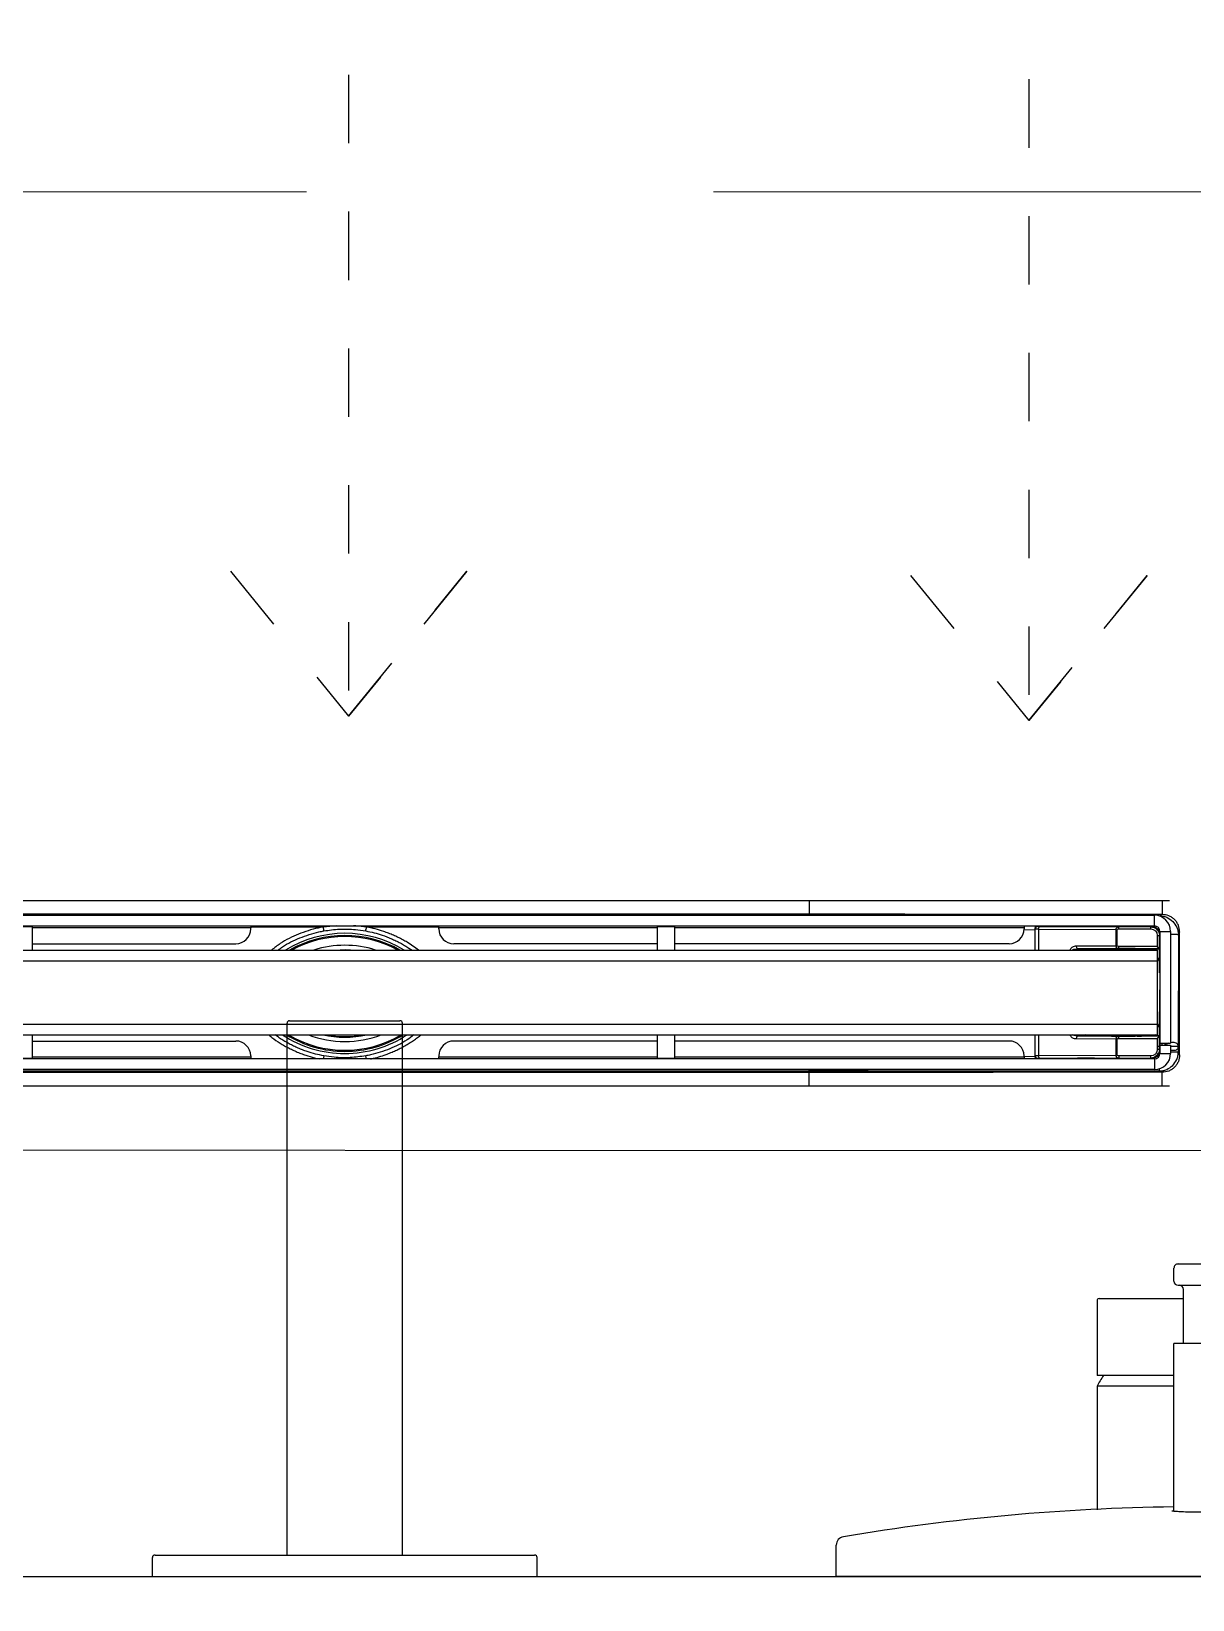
# Model space of a CAD drawing. Header units: millimetres. Extents: x 694231 to 734331, y 4486031 to 4541543.
# Drawn here: x 724968.46 to 724995.63, y 4488862.66 to 4488899.35 of the extents above; entities that cross this region are included whole.
import ezdxf

# ---------------------------------------------------------------- set-up
doc = ezdxf.new("R2010")
doc.units = ezdxf.units.MM
doc.set_wipeout_variables(frame=1)
doc.linetypes.add('022_ATASEHIR MODERN_ABL_TASIYICI_110-120$0$HIDDEN', pattern=[9.525, 6.35, -3.175])
doc.linetypes.add('AI-Linetype-22', pattern=[3.2004, 1.6002, -1.6002])
doc.layers.add('_P3_S_Duvar_Ç', color=7, linetype='Continuous', lineweight=30)
doc.layers.add('Deko_Vitrifiye', color=135, linetype='Continuous')
doc.layers.add('Deko_Zemin Seramik5', color=155, linetype='Continuous')

# ---------------------------------------------------------------- blocks, each defined once
blk = doc.blocks.new('A$C7972de8d')
at = {"linetype": 'Continuous'}
blk.add_wipeout([(983.72, 415), (991.03, 415), (991.59, 415.08), (992.01, 415.25), (992.33, 415.47), (992.57, 415.72), (992.74, 415.96), (992.88, 416.24), (992.98, 416.53), (993.55, 419.92), (994.38, 425.25), (994.97, 429.29), (995.91, 436.16), (997.1, 446.24), (997.99, 455.2), (999, 468.35), (999.42, 476), (1028.22, 476), (1030.72, 477.47), (1030.72, 476), (1048.22, 476), (1048.35, 476.02), (1048.43, 476.04), (1048.52, 476.1), (1048.58, 476.15), (1048.63, 476.21), (1048.67, 476.29), (1048.71, 476.38), (1048.72, 476.48), (1048.72, 476.58), (1048.72, 496.25), (1050.72, 496.25), (1050.91, 496.25), (1051.1, 496.21), (1051.21, 496.17), (1051.34, 496.11), (1051.42, 496.05), (1051.5, 495.98), (1051.59, 495.89), (1051.66, 495.79), (1051.7, 495.72), (1051.74, 495.65), (1051.77, 495.58), (1051.79, 495.5), (1051.81, 495.42), (1051.82, 495.34), (1051.82, 495.25), (1051.82, 495), (1051.84, 494.8), (1051.87, 494.7), (1051.92, 494.57), (1051.97, 494.48), (1052.03, 494.39), (1052.11, 494.29), (1052.25, 494.18), (1052.37, 494.11), (1052.51, 494.05), (1052.67, 494.01), (1052.89, 494), (1055.82, 494), (1055.94, 494.01), (1056.03, 494.02), (1056.09, 494.04), (1056.18, 494.07), (1056.26, 494.1), (1056.33, 494.14), (1056.44, 494.21), (1056.5, 494.27), (1056.58, 494.34), (1056.62, 494.4), (1056.68, 494.48), (1056.73, 494.59), (1056.77, 494.68), (1056.8, 494.77), (1056.81, 494.86), (1056.82, 495), (1056.82, 495.49), (1056.82, 497.21), (1056.82, 505), (1056.81, 505.15), (1056.79, 505.24), (1056.76, 505.34), (1056.73, 505.43), (1056.67, 505.53), (1056.59, 505.64), (1056.53, 505.71), (1056.46, 505.77), (1056.38, 505.83), (1056.33, 505.86), (1056.23, 505.91), (1056.12, 505.95), (1056.03, 505.98), (1055.91, 506), (1055.72, 506), (1055.53, 506), (1052.82, 506), (1052.75, 506), (1052.63, 505.98), (1052.52, 505.95), (1052.35, 505.88), (1052.22, 505.8), (1052.11, 505.71), (1052.04, 505.63), (1051.96, 505.51), (1051.9, 505.39), (1051.85, 505.24), (1051.83, 505.15), (1051.82, 505.05), (1051.82, 504.75), (1051.81, 504.57), (1051.76, 504.41), (1051.65, 504.2), (1051.53, 504.04), (1051.38, 503.92), (1051.2, 503.82), (1051.01, 503.77), (1050.89, 503.75), (1050.67, 503.75), (1048.72, 503.75), (1048.72, 523.5), (1048.72, 523.57), (1048.7, 523.66), (1048.66, 523.75), (1048.63, 523.79), (1048.6, 523.83), (1048.58, 523.85), (1048.5, 523.92), (1048.41, 523.96), (1048.38, 523.97), (1048.32, 523.99), (1048.22, 524), (1048.12, 524), (1030.72, 524), (1030.72, 522.53), (1028.22, 524), (999.42, 524), (999.16, 528.98), (998.84, 533.99), (998.29, 541.34), (997.6, 548.94), (996.47, 559.32), (995.57, 566.42), (994.63, 573.1), (993.74, 578.84), (993.01, 583.33), (992.84, 583.86), (992.57, 584.28), (992.33, 584.53), (991.91, 584.8), (991.34, 584.98), (991.03, 585), (983.72, 585)], dxfattribs=at).dxf.layer = 'Deko_Vitrifiye'
at = {"layer": 'Deko_Vitrifiye', "linetype": 'Continuous'}
for p, q in [((983.72, 415), (983.72, 585)), ((983.72, 585), (991.03, 585)), ((1028.22, 524), (999.33, 524)), ((1028.22, 506), (1028.22, 524)), ((1048.22, 524), (1030.72, 524)), ((1030.72, 506), (1030.72, 524)), ((1048.72, 523.5), (1048.72, 503.75)), ((998.95, 506), (1038.22, 506)), ((1038.22, 494), (1038.22, 506)), ((1038.22, 503.75), (1050.82, 503.75)), ((1051.82, 505), (1051.82, 495)), ((1052.82, 506), (1055.82, 506)), ((1056.82, 505), (1056.82, 495)), ((1038.22, 496.25), (1050.82, 496.25)), ((1048.72, 496.25), (1048.72, 476.5)), ((998.95, 494), (1038.22, 494)), ((1028.22, 494), (1028.22, 476)), ((1030.72, 494), (1030.72, 476)), ((1052.82, 494), (1055.82, 494)), ((1028.22, 476), (999.33, 476)), ((1048.22, 476), (1030.72, 476)), ((983.72, 415), (991.03, 415))]:
    blk.add_line(p, q, dxfattribs=at)
for points in [[(998.73, 500), (998.73, 500.18), (998.74, 500.75), (998.74, 501.31), (998.75, 501.85), (998.76, 502.37), (998.77, 502.86), (998.78, 503.32), (998.8, 503.76), (998.82, 504.16), (998.84, 504.54), (998.86, 504.88), (998.88, 505.19), (998.9, 505.47), (998.92, 505.71), (998.94, 505.93), (998.96, 506.11), (998.98, 506.25), (999, 506.37), (999.02, 506.45), (999.02, 506.46)], [(999.03, 493.51), (999.03, 493.52), (999.02, 493.56), (999, 493.64), (998.98, 493.75), (998.96, 493.9), (998.94, 494.09), (998.92, 494.3), (998.9, 494.55), (998.87, 494.83), (998.85, 495.14), (998.84, 495.48), (998.82, 495.85), (998.8, 496.25), (998.78, 496.68), (998.77, 497.14), (998.76, 497.62), (998.75, 498.13), (998.74, 498.67), (998.74, 499.22), (998.73, 499.79), (998.73, 500)]]:
    blk.add_lwpolyline(points, dxfattribs=at)
for centre, radius, start, end in [((991.03, 583), 2, 9.5941, 90), ((500, 500), 500, 0.6879, 9.5941), ((1015.76, 499.93), 27.1, 56.4313, 62.6265), ((1048.22, 523.5), 0.5, 0, 90), ((1050.82, 504.75), 1, 270, 0), ((1052.82, 505), 1, 90, 180), ((1055.82, 505), 1, 0, 90), ((1050.82, 495.25), 1, 0, 90), ((500, 500), 500, 350.4059, 359.3121), ((1052.82, 495), 1, 180, 270), ((1055.82, 495), 1, 270, 0), ((1015.76, 500.07), 27.1, 297.3735, 303.5687), ((1048.22, 476.5), 0.5, 270, 0), ((991.03, 417), 2, 270, 350.4059)]:
    blk.add_arc(centre, radius, start, end, dxfattribs=at)
blk = doc.blocks.new('A$C29e923fa')
at = {"layer": 'Deko_Vitrifiye', "linetype": 'Continuous'}
for p, q in [((0, 90), (0, 0)), ((0, 90), (4.4, 90)), ((5, 89.4), (5, 0.6)), ((5, 58.5), (129.4, 58.5)), ((130, 57.9), (130, 32.1)), ((5, 31.5), (129.4, 31.5)), ((0, 0), (4.4, 0))]:
    blk.add_line(p, q, dxfattribs=at)
for centre, start, end in [((4.4, 89.4), 0, 90), ((129.4, 57.9), 0, 90), ((129.4, 32.1), 270, 0), ((4.4, 0.6), 270, 0)]:
    blk.add_arc(centre, 0.6, start, end, dxfattribs=at)

msp = doc.modelspace()

# ---------------------------------------------------------------- linework, layer by layer
at = {"layer": '_P3_S_Duvar_Ç', "color": 251, "linetype": '022_ATASEHIR MODERN_ABL_TASIYICI_110-120$0$HIDDEN', "lineweight": 9, "ltscale": 3, "true_color": 0x636466}
msp.add_lwpolyline([(725504.409, 4488895.597), (725504.409, 4488035.597), (724327.2, 4488035.597), (724327.2, 4488895.597)], close=True, dxfattribs=at)
at = {"layer": 'Deko_Zemin Seramik5'}
for p, q in [((724956.497, 4488879.017), (724995.097, 4488879.017)), ((724956.854, 4488878.674), (724994.74, 4488878.674)), ((724956.854, 4488878.424), (724994.74, 4488878.424)), ((724986.665, 4488878.697), (724964.929, 4488878.697)), ((724973.597, 4488878.424), (724973.597, 4488878.379)), ((724975.603, 4488878.424), (724975.288, 4488878.398)), ((724977.997, 4488878.379), (724977.997, 4488878.424)), ((724983.145, 4488878.41), (724983.145, 4488878.424)), ((724983.485, 4488878.424), (724983.485, 4488878.41)), ((724991.69, 4488878.424), (724991.69, 4488878.379)), ((724991.947, 4488878.424), (724991.947, 4488878.346)), ((724992.759, 4488878.416), (724992.759, 4488878.424)), ((724992.888, 4488878.412), (724992.888, 4488878.424)), ((724992.889, 4488878.424), (724992.889, 4488878.411)), ((724992.939, 4488878.41), (724992.939, 4488878.424)), ((724993.338, 4488878.424), (724993.338, 4488878.41)), ((724993.388, 4488878.411), (724993.388, 4488878.424)), ((724993.389, 4488878.424), (724993.389, 4488878.412)), ((724993.518, 4488878.424), (724993.518, 4488878.416)), ((724994.74, 4488878.424), (724994.74, 4488878.674)), ((724994.856, 4488878.662), (724994.923, 4488878.69)), ((724968.079, 4488878.41), (724968.479, 4488878.41)), ((724968.479, 4488878.41), (724968.479, 4488877.859)), ((724973.597, 4488878.379), (724968.479, 4488878.379)), ((724975.288, 4488878.398), (724973.597, 4488878.398)), ((724973.597, 4488878.355), (724973.597, 4488878.379)), ((724977.997, 4488878.398), (724976.306, 4488878.398)), ((724977.997, 4488878.355), (724977.997, 4488878.379)), ((724983.115, 4488878.379), (724977.997, 4488878.379)), ((724983.115, 4488877.859), (724983.115, 4488878.41)), ((724983.115, 4488878.41), (724983.515, 4488878.41)), ((724983.515, 4488878.41), (724983.515, 4488877.859)), ((724991.69, 4488878.379), (724983.515, 4488878.379)), ((724991.947, 4488878.326), (724991.684, 4488878.33)), ((724991.69, 4488878.379), (724991.69, 4488878.355)), ((724991.947, 4488878.316), (724991.947, 4488878.346)), ((724991.947, 4488878.346), (724991.947, 4488878.346)), ((724991.952, 4488877.999), (724991.952, 4488878.316)), ((724992.017, 4488878.416), (724992.759, 4488878.416)), ((724992.017, 4488878.416), (724992.017, 4488878.416)), ((724992.03, 4488878.359), (724992.033, 4488878.372)), ((724992.03, 4488878.345), (724992.03, 4488878.359)), ((724993.84, 4488878.334), (724992.03, 4488878.345)), ((724992.03, 4488878.345), (724992.03, 4488877.859)), ((724992.033, 4488878.372), (724992.037, 4488878.384)), ((724992.037, 4488878.384), (724992.042, 4488878.395)), ((724992.042, 4488878.395), (724992.048, 4488878.403)), ((724992.048, 4488878.403), (724992.055, 4488878.41)), ((724992.055, 4488878.41), (724992.063, 4488878.414)), ((724992.063, 4488878.414), (724992.071, 4488878.415)), ((724992.071, 4488878.415), (724993.904, 4488878.404)), ((724992.759, 4488878.419), (724992.888, 4488878.419)), ((724992.888, 4488878.412), (724992.888, 4488878.411)), ((724992.888, 4488878.411), (724992.889, 4488878.411)), ((724992.939, 4488878.41), (724993.338, 4488878.41)), ((724993.389, 4488878.412), (724993.388, 4488878.411)), ((724993.389, 4488878.419), (724993.518, 4488878.419)), ((724993.518, 4488878.416), (724994.669, 4488878.416)), ((724993.84, 4488878.334), (724993.87, 4488878.334)), ((724993.84, 4488878.334), (724993.84, 4488877.962)), ((724993.87, 4488877.962), (724993.87, 4488878.334)), ((724993.904, 4488878.354), (724993.904, 4488878.404)), ((724994.656, 4488878.404), (724993.904, 4488878.404)), ((724993.904, 4488878.354), (724994.656, 4488878.354)), ((724994.656, 4488878.404), (724994.669, 4488878.416)), ((724994.656, 4488878.354), (724994.656, 4488878.404)), ((724994.806, 4488878.204), (724994.806, 4488877.943)), ((724994.806, 4488878.204), (724994.856, 4488878.204)), ((724994.869, 4488878.217), (724994.856, 4488878.204)), ((724994.856, 4488877.893), (724994.856, 4488878.204)), ((724994.869, 4488877.749), (724994.869, 4488878.217)), ((724994.87, 4488878.294), (724995.12, 4488878.294)), ((724994.87, 4488878.294), (724994.87, 4488875.679)), ((724995.12, 4488878.294), (724995.12, 4488875.679)), ((724995.3, 4488878.218), (724995.297, 4488875.613)), ((724995.328, 4488878.286), (724995.3, 4488878.218)), ((724995.328, 4488875.408), (724995.328, 4488878.286)), ((724956.779, 4488877.859), (724994.815, 4488877.859)), ((724968.479, 4488878.006), (724973.247, 4488878.006)), ((724975.557, 4488877.859), (724975.824, 4488877.872)), ((724975.824, 4488877.872), (724976.037, 4488877.859)), ((724983.115, 4488878.006), (724978.347, 4488878.006)), ((724991.34, 4488878.006), (724983.515, 4488878.006)), ((724991.947, 4488877.859), (724991.947, 4488877.999)), ((724992.911, 4488877.957), (724993.84, 4488877.962)), ((724992.911, 4488877.957), (724992.912, 4488877.943)), ((724992.912, 4488877.943), (724992.914, 4488877.93)), ((724992.914, 4488877.93), (724992.918, 4488877.918)), ((724992.918, 4488877.918), (724992.923, 4488877.907)), ((724992.923, 4488877.907), (724992.929, 4488877.899)), ((724992.929, 4488877.899), (724992.936, 4488877.892)), ((724992.936, 4488877.892), (724992.944, 4488877.888)), ((724992.944, 4488877.888), (724992.952, 4488877.887)), ((724993.842, 4488877.892), (724992.952, 4488877.887)), ((724992.952, 4488877.887), (724993.731, 4488877.887)), ((724993.114, 4488877.885), (724992.952, 4488877.885)), ((724992.963, 4488877.859), (724992.952, 4488877.885)), ((724993.125, 4488877.859), (724993.114, 4488877.885)), ((724993.736, 4488877.891), (724993.731, 4488877.887)), ((724993.852, 4488877.867), (724993.731, 4488877.867)), ((724993.84, 4488877.891), (724993.736, 4488877.891)), ((724993.84, 4488877.962), (724993.87, 4488877.962)), ((724993.841, 4488877.892), (724993.84, 4488877.891)), ((724993.84, 4488877.885), (724993.84, 4488877.891)), ((724993.84, 4488877.891), (724993.84, 4488877.885)), ((724993.841, 4488877.885), (724993.84, 4488877.885)), ((724993.841, 4488877.892), (724993.841, 4488877.885)), ((724993.891, 4488877.885), (724993.841, 4488877.885)), ((724993.86, 4488877.865), (724993.861, 4488877.865)), ((724993.861, 4488877.865), (724993.891, 4488877.865)), ((724993.891, 4488877.893), (724993.891, 4488877.885)), ((724994.29, 4488877.885), (724993.891, 4488877.885)), ((724993.891, 4488877.865), (724993.891, 4488877.885)), ((724993.891, 4488877.865), (724994.29, 4488877.865)), ((724993.904, 4488877.893), (724993.896, 4488877.893)), ((724994.29, 4488877.893), (724993.896, 4488877.893)), ((724994.806, 4488877.943), (724993.904, 4488877.943)), ((724993.904, 4488877.893), (724993.904, 4488877.943)), ((724993.904, 4488877.893), (724994.856, 4488877.893)), ((724994.29, 4488877.893), (724994.29, 4488877.885)), ((724994.29, 4488877.885), (724994.29, 4488877.865)), ((724994.34, 4488877.885), (724994.29, 4488877.885)), ((724994.29, 4488877.865), (724994.32, 4488877.865)), ((724994.32, 4488877.865), (724994.321, 4488877.865)), ((724994.446, 4488877.867), (724994.329, 4488877.867)), ((724994.341, 4488877.891), (724994.34, 4488877.892)), ((724994.34, 4488877.892), (724994.34, 4488877.885)), ((724994.341, 4488877.885), (724994.34, 4488877.885)), ((724994.341, 4488877.891), (724994.341, 4488877.885)), ((724994.441, 4488877.891), (724994.341, 4488877.891)), ((724994.341, 4488877.891), (724994.341, 4488877.885)), ((724994.446, 4488877.887), (724994.441, 4488877.891)), ((724994.446, 4488877.887), (724994.862, 4488877.887)), ((724994.774, 4488877.885), (724994.763, 4488877.859)), ((724994.863, 4488877.885), (724994.774, 4488877.885)), ((724994.806, 4488877.943), (724994.856, 4488877.893)), ((724994.815, 4488877.609), (724994.815, 4488877.859)), ((724994.863, 4488877.713), (724994.815, 4488877.603)), ((724994.863, 4488877.713), (724994.815, 4488877.602)), ((724994.862, 4488877.887), (724994.856, 4488877.893)), ((724994.863, 4488877.713), (724994.863, 4488877.885)), ((724994.863, 4488877.713), (724994.863, 4488877.713)), ((724994.863, 4488877.326), (724994.863, 4488877.713)), ((724994.865, 4488877.745), (724994.869, 4488877.749)), ((724994.865, 4488877.743), (724994.865, 4488877.745)), ((724994.865, 4488877.376), (724994.865, 4488877.743)), ((724994.869, 4488877.749), (724994.87, 4488877.749)), ((724956.779, 4488877.609), (724994.815, 4488877.609)), ((724994.815, 4488876.129), (724994.815, 4488877.609)), ((724994.863, 4488877.376), (724994.87, 4488877.376)), ((724994.87, 4488877.326), (724994.863, 4488877.326)), ((724994.868, 4488875.824), (724994.868, 4488876.926)), ((724994.868, 4488876.926), (724994.87, 4488876.926)), ((724994.87, 4488876.876), (724994.868, 4488876.876)), ((724994.868, 4488876.862), (724994.87, 4488876.862)), ((724994.868, 4488876.812), (724994.868, 4488875.424)), ((724994.87, 4488876.812), (724994.868, 4488876.812)), ((724994.863, 4488876.025), (724994.863, 4488876.412)), ((724994.863, 4488876.412), (724994.87, 4488876.412)), ((724994.87, 4488876.362), (724994.863, 4488876.362)), ((724994.865, 4488875.995), (724994.865, 4488876.362)), ((724956.779, 4488876.129), (724994.815, 4488876.129)), ((724956.779, 4488875.879), (724994.815, 4488875.879)), ((724968.479, 4488875.879), (724968.479, 4488875.329)), ((724975.317, 4488875.879), (724975.321, 4488875.878)), ((724975.321, 4488875.878), (724975.368, 4488875.868)), ((724975.368, 4488875.868), (724975.363, 4488875.879)), ((724983.115, 4488875.329), (724983.115, 4488875.879)), ((724983.515, 4488875.879), (724983.515, 4488875.329)), ((724991.947, 4488875.739), (724991.947, 4488875.879)), ((724992.03, 4488875.879), (724992.03, 4488875.393)), ((724992.952, 4488875.853), (724992.963, 4488875.879)), ((724992.952, 4488875.853), (724993.114, 4488875.853)), ((724993.114, 4488875.853), (724993.125, 4488875.879)), ((724993.731, 4488875.871), (724993.852, 4488875.871)), ((724993.861, 4488875.873), (724993.86, 4488875.873)), ((724993.891, 4488875.873), (724993.861, 4488875.873)), ((724994.29, 4488875.873), (724993.891, 4488875.873)), ((724993.891, 4488875.853), (724993.891, 4488875.873)), ((724994.29, 4488875.853), (724994.29, 4488875.873)), ((724994.32, 4488875.873), (724994.29, 4488875.873)), ((724994.321, 4488875.873), (724994.32, 4488875.873)), ((724994.329, 4488875.871), (724994.446, 4488875.871)), ((724994.763, 4488875.879), (724994.774, 4488875.853)), ((724994.774, 4488875.853), (724994.863, 4488875.853)), ((724994.815, 4488876.136), (724994.863, 4488876.025)), ((724994.815, 4488876.135), (724994.863, 4488876.025)), ((724994.815, 4488875.879), (724994.815, 4488876.129)), ((724994.863, 4488876.025), (724994.863, 4488876.025)), ((724994.863, 4488875.853), (724994.863, 4488876.025)), ((724994.865, 4488875.993), (724994.865, 4488875.995)), ((724994.869, 4488875.989), (724994.865, 4488875.993)), ((724994.869, 4488875.522), (724994.869, 4488875.989)), ((724994.87, 4488875.989), (724994.869, 4488875.989)), ((724968.479, 4488875.732), (724973.247, 4488875.732)), ((724983.115, 4488875.732), (724978.347, 4488875.732)), ((724991.34, 4488875.732), (724983.515, 4488875.732)), ((724991.952, 4488875.424), (724991.952, 4488875.739)), ((724992.912, 4488875.795), (724992.911, 4488875.781)), ((724993.84, 4488875.776), (724992.911, 4488875.781)), ((724992.914, 4488875.808), (724992.912, 4488875.795)), ((724992.918, 4488875.82), (724992.914, 4488875.808)), ((724992.923, 4488875.831), (724992.918, 4488875.82)), ((724992.929, 4488875.839), (724992.923, 4488875.831)), ((724992.936, 4488875.846), (724992.929, 4488875.839)), ((724992.944, 4488875.85), (724992.936, 4488875.846)), ((724992.952, 4488875.851), (724992.944, 4488875.85)), ((724992.952, 4488875.851), (724993.842, 4488875.846)), ((724993.731, 4488875.851), (724992.952, 4488875.851)), ((724993.731, 4488875.851), (724993.736, 4488875.847)), ((724993.736, 4488875.847), (724993.84, 4488875.847)), ((724993.84, 4488875.847), (724993.84, 4488875.853)), ((724993.84, 4488875.853), (724993.841, 4488875.853)), ((724993.84, 4488875.853), (724993.84, 4488875.847)), ((724993.84, 4488875.847), (724993.841, 4488875.846)), ((724993.87, 4488875.776), (724993.84, 4488875.776)), ((724993.84, 4488875.776), (724993.84, 4488875.404)), ((724993.841, 4488875.853), (724993.891, 4488875.853)), ((724993.841, 4488875.853), (724993.841, 4488875.846)), ((724993.87, 4488875.404), (724993.87, 4488875.776)), ((724993.891, 4488875.853), (724993.891, 4488875.845)), ((724993.891, 4488875.853), (724994.29, 4488875.853)), ((724993.896, 4488875.845), (724993.904, 4488875.845)), ((724993.896, 4488875.845), (724994.29, 4488875.845)), ((724994.856, 4488875.845), (724993.904, 4488875.845)), ((724993.904, 4488875.795), (724993.904, 4488875.845)), ((724993.904, 4488875.795), (724994.806, 4488875.795)), ((724994.29, 4488875.853), (724994.29, 4488875.845)), ((724994.29, 4488875.853), (724994.34, 4488875.853)), ((724994.34, 4488875.853), (724994.34, 4488875.846)), ((724994.34, 4488875.853), (724994.341, 4488875.853)), ((724994.34, 4488875.846), (724994.341, 4488875.847)), ((724994.341, 4488875.853), (724994.341, 4488875.847)), ((724994.341, 4488875.853), (724994.341, 4488875.847)), ((724994.341, 4488875.847), (724994.441, 4488875.847)), ((724994.441, 4488875.847), (724994.446, 4488875.851)), ((724994.862, 4488875.851), (724994.446, 4488875.851)), ((724994.856, 4488875.845), (724994.806, 4488875.795)), ((724994.806, 4488875.795), (724994.806, 4488875.534)), ((724994.856, 4488875.534), (724994.806, 4488875.534)), ((724994.87, 4488875.602), (724994.815, 4488875.602)), ((724994.856, 4488875.845), (724994.862, 4488875.851)), ((724994.856, 4488875.534), (724994.856, 4488875.845)), ((724994.856, 4488875.534), (724994.869, 4488875.522)), ((724994.87, 4488875.824), (724994.868, 4488875.824)), ((724994.87, 4488875.679), (724995.12, 4488875.679)), ((724994.87, 4488875.639), (724995.12, 4488875.639)), ((724994.87, 4488875.639), (724994.87, 4488875.444)), ((724994.921, 4488875.639), (724994.921, 4488875.679)), ((724995.12, 4488875.639), (724995.12, 4488875.444)), ((724995.297, 4488875.613), (724995.297, 4488875.602)), ((724995.297, 4488875.591), (724995.297, 4488875.602)), ((724995.3, 4488875.476), (724995.297, 4488875.591)), ((724994.74, 4488875.314), (724956.854, 4488875.314)), ((724968.079, 4488875.329), (724968.479, 4488875.329)), ((724968.479, 4488875.359), (724973.597, 4488875.359)), ((724973.597, 4488875.383), (724973.597, 4488875.359)), ((724973.597, 4488875.359), (724973.597, 4488875.314)), ((724977.997, 4488875.383), (724977.997, 4488875.359)), ((724977.997, 4488875.314), (724977.997, 4488875.359)), ((724977.997, 4488875.359), (724983.115, 4488875.359)), ((724983.115, 4488875.329), (724983.515, 4488875.329)), ((724983.145, 4488875.314), (724983.145, 4488875.329)), ((724983.485, 4488875.329), (724983.485, 4488875.314)), ((724983.515, 4488875.359), (724991.69, 4488875.359)), ((724991.69, 4488875.359), (724991.69, 4488875.383)), ((724991.947, 4488875.367), (724991.69, 4488875.364)), ((724991.69, 4488875.359), (724991.69, 4488875.314)), ((724991.947, 4488875.392), (724991.947, 4488875.423)), ((724991.947, 4488875.392), (724991.947, 4488875.392)), ((724991.947, 4488875.392), (724991.947, 4488875.314)), ((724992.017, 4488875.322), (724992.017, 4488875.322)), ((724992.759, 4488875.322), (724992.017, 4488875.322)), ((724992.03, 4488875.393), (724993.84, 4488875.404)), ((724992.03, 4488875.379), (724992.03, 4488875.393)), ((724992.033, 4488875.366), (724992.03, 4488875.379)), ((724992.037, 4488875.354), (724992.033, 4488875.366)), ((724992.042, 4488875.343), (724992.037, 4488875.354)), ((724992.048, 4488875.335), (724992.042, 4488875.343)), ((724992.055, 4488875.328), (724992.048, 4488875.335)), ((724992.063, 4488875.324), (724992.055, 4488875.328)), ((724992.071, 4488875.323), (724992.063, 4488875.324)), ((724993.904, 4488875.334), (724992.071, 4488875.323)), ((724992.759, 4488875.314), (724992.759, 4488875.322)), ((724992.888, 4488875.319), (724992.759, 4488875.319)), ((724992.888, 4488875.327), (724992.888, 4488875.326)), ((724992.889, 4488875.327), (724992.888, 4488875.327)), ((724992.888, 4488875.314), (724992.888, 4488875.326)), ((724992.889, 4488875.327), (724992.889, 4488875.314)), ((724993.338, 4488875.328), (724992.939, 4488875.328)), ((724992.939, 4488875.314), (724992.939, 4488875.328)), ((724993.338, 4488875.328), (724993.338, 4488875.314)), ((724993.388, 4488875.327), (724993.389, 4488875.326)), ((724993.388, 4488875.314), (724993.388, 4488875.327)), ((724993.389, 4488875.326), (724993.389, 4488875.314)), ((724993.518, 4488875.319), (724993.389, 4488875.319)), ((724994.669, 4488875.322), (724993.518, 4488875.322)), ((724993.518, 4488875.322), (724993.518, 4488875.314)), ((724993.87, 4488875.404), (724993.84, 4488875.404)), ((724994.656, 4488875.384), (724993.904, 4488875.384)), ((724993.904, 4488875.384), (724993.904, 4488875.334)), ((724993.904, 4488875.334), (724994.656, 4488875.334)), ((724994.656, 4488875.334), (724994.656, 4488875.384)), ((724994.669, 4488875.322), (724994.656, 4488875.334)), ((724994.74, 4488875.314), (724994.74, 4488875.064)), ((724994.868, 4488875.424), (724994.87, 4488875.424)), ((724994.87, 4488875.444), (724995.12, 4488875.444)), ((724995.328, 4488875.408), (724995.3, 4488875.476)), ((724994.74, 4488875.064), (724956.854, 4488875.064)), ((724986.665, 4488874.996), (724964.929, 4488874.996)), ((724994.856, 4488875.032), (724994.923, 4488875.003)), ((724995.097, 4488874.676), (724956.497, 4488874.676))]:
    msp.add_line(p, q, dxfattribs=at)
msp.add_lwpolyline([(724935.798, 4489020.596), (724935.798, 4488863.208), (725015.796, 4488863.208), (725015.796, 4489045.596)], dxfattribs=at)
msp.add_lwpolyline([(724945.798, 4489020.596), (724945.798, 4488875.184, 0.414145), (724947.797, 4488873.184), (725003.797, 4488873.169, 0.414282), (725005.797, 4488875.169), (725005.797, 4489020.596)], format="xyb", close=True, dxfattribs=at)
at = {"layer": 'Deko_Zemin Seramik5', "linetype": 'AI-Linetype-22'}
for points in [[(724975.887, 4488898.335), (724975.887, 4488883.335), (724978.655, 4488886.726)], [(724991.804, 4488898.23), (724991.804, 4488883.23), (724994.571, 4488886.62)], [(724973.12, 4488886.726), (724975.887, 4488883.335)], [(724978.655, 4488886.726), (724975.887, 4488883.335)], [(724989.037, 4488886.62), (724991.804, 4488883.23)], [(724994.571, 4488886.62), (724991.804, 4488883.23)]]:
    msp.add_lwpolyline(points, dxfattribs=at)
at = {"layer": 'Deko_Zemin Seramik5'}
for centre, radius, start, end in [((724994.74, 4488878.294), 0.38, 0, 90), ((724994.74, 4488878.294), 0.13, 0, 90), ((724973.247, 4488878.355), 0.349, 269.891, 359.8906), ((724975.797, 4488875.602), 2.65, 58.4105, 121.5895), ((724975.797, 4488875.602), 2.6, 60.2506, 119.7494), ((724975.797, 4488875.602), 2.575, 61.2389, 118.7611), ((724976.854, 4488878.66), 1.587, 189.4951, 192.8248), ((724974.74, 4488878.66), 1.587, 347.1752, 350.5049), ((724978.346, 4488878.355), 0.349, 180.1094, 270.109), ((724991.34, 4488878.355), 0.349, 269.891, 359.8906), ((724992.017, 4488878.346), 0.07, 89.9989, 179.9989), ((724975.797, 4488875.602), 2.37, 72.26, 107.74), ((724993.86, 4488877.885), 0.02, 179.9989, 269.9989), ((724993.861, 4488877.885), 0.02, 179.9989, 269.9989), ((724994.32, 4488877.885), 0.02, 270.0011, 0.0011), ((724994.321, 4488877.885), 0.02, 270.0011, 0.0011), ((724975.797, 4488878.091), 2.65, 236.6126, 270), ((724975.797, 4488878.091), 2.6, 238.3235, 270), ((724975.797, 4488878.091), 2.575, 239.2368, 300.7632), ((724975.797, 4488878.091), 2.37, 249.0038, 290.9962), ((724975.797, 4488878.091), 2.27, 257.0856, 282.9144), ((724975.797, 4488878.091), 2.256, 258.8784, 281.2478), ((724975.797, 4488878.091), 2.65, 270, 303.3874), ((724975.797, 4488878.091), 2.6, 270, 301.6765), ((724993.86, 4488875.853), 0.02, 90.0011, 180.0011), ((724993.861, 4488875.853), 0.02, 90.0011, 180.0011), ((724994.32, 4488875.853), 0.02, 359.9989, 89.9989), ((724994.321, 4488875.853), 0.02, 359.9989, 89.9989), ((724973.247, 4488875.383), 0.349, 0.1094, 90.109), ((724978.346, 4488875.383), 0.349, 89.891, 179.8906), ((724991.34, 4488875.383), 0.349, 0.1094, 90.109), ((724976.264, 4488875.156), 0.985, 166.5189, 170.7824), ((724975.33, 4488875.156), 0.985, 9.2176, 13.4811), ((724992.017, 4488875.392), 0.07, 180.0011, 270.0011), ((724994.74, 4488875.444), 0.13, 270, 0), ((724994.74, 4488875.444), 0.38, 270, 0)]:
    msp.add_arc(centre, radius, start, end, dxfattribs=at)
at = {"layer": 'Deko_Zemin Seramik5', "extrusion": (0, 0, -1)}
for centre, major_axis, ratio, start_param, end_param in [((724992.017, 4488878.346), (0, -0.07), 0.999962, 1.570796, 3.141593), ((724992.147, 4488878.346), (0.2, 0), 0.005672, 2.199115, 3.141593), ((724992.147, 4488878.316), (0.2, 0), 0.003491, 2.916668, 3.141593), ((724992.147, 4488878.416), (0.13, 0), 0.008727, 2.199115, 3.141593), ((724992.939, 4488878.411), (0.05, 0), 0.008727, 1.570805, 3.132866), ((724993.338, 4488878.411), (0.05, 0), 0.008727, 0.008727, 1.570796), ((724993.904, 4488878.334), (-0.0004, -0.07), 0.905934, 1.56707, 3.130806), ((724993.904, 4488878.334), (-0.034, 0.0002), 0.587778, 6.279459, 7.843195), ((724994.656, 4488878.204), (0.141, 0.141), 0.999962, 5.497825, 7.068545), ((724994.656, 4488878.204), (-0.106, -0.106), 0.999924, 2.356233, 3.926953), ((724994.669, 4488878.216), (-0.141, -0.141), 0.999924, 2.356233, 3.926953), ((724992.147, 4488877.999), (0.2, 0), 0.003491, 3.141593, 3.366518), ((724992.953, 4488877.857), (0.138, 0), 0.217963, 3.141593, 4.703662), ((724992.964, 4488877.857), (0.0125, -0.03), 0.00806, 1.574141, 2.830119), ((724993.126, 4488877.857), (0.0125, -0.03), 0.00806, 3.459756, 4.715734), ((724993.731, 4488877.857), (0, -0.03), 0.008727, 1.570796, 3.132866), ((724993.904, 4488877.963), (0.0004, -0.07), 0.905934, 0.010787, 1.574523), ((724993.891, 4488877.892), (0.05, 0), 0.008727, 3.150319, 3.363915), ((724993.904, 4488877.963), (0.034, 0.0002), 0.587778, 1.581583, 3.145319), ((724993.897, 4488877.963), (0.119, 0.001), 0.587778, 1.581583, 1.62254), ((724994.29, 4488877.892), (0.05, 0), 0.008727, 4.712389, 6.274459), ((724994.446, 4488877.857), (0, -0.03), 0.008727, 3.150319, 4.712389), ((724994.762, 4488877.857), (-0.0131, -0.03), 0.008001, 1.567311, 2.823289), ((724994.862, 4488877.857), (0, -0.03), 0.008727, 3.150319, 3.456411), ((724994.863, 4488877.326), (0, -0.05), 0.008727, 1.570796, 3.141593), ((724994.863, 4488876.412), (0, -0.05), 0.008727, 0, 1.570796), ((724992.953, 4488875.881), (0.138, 0), 0.217963, 1.579523, 3.141593), ((724992.964, 4488875.881), (-0.0125, -0.03), 0.00806, 0.311474, 1.567451), ((724993.126, 4488875.881), (-0.0125, -0.03), 0.00806, 4.709044, 5.965022), ((724993.731, 4488875.881), (0, -0.03), 0.008727, 0.008727, 1.570796), ((724994.446, 4488875.881), (0, -0.03), 0.008727, 4.712389, 6.274459), ((724994.762, 4488875.881), (0.0131, -0.03), 0.008001, 0.318304, 1.574282), ((724994.862, 4488875.881), (0, -0.03), 0.008727, 5.968367, 6.274459), ((724992.147, 4488875.739), (0.2, 0), 0.003491, 2.916668, 3.141593), ((724993.904, 4488875.775), (-0.0004, -0.07), 0.905934, 1.56707, 3.130806), ((724993.891, 4488875.846), (0.05, 0), 0.008727, 2.91927, 3.132866), ((724993.904, 4488875.775), (0.034, -0.0002), 0.587778, 3.137866, 4.701602), ((724993.897, 4488875.775), (0.119, -0.001), 0.587778, 4.660645, 4.701602), ((724994.29, 4488875.846), (0.05, 0), 0.008727, 0.008727, 1.570796), ((724994.656, 4488875.534), (-0.106, 0.106), 0.999924, 2.356233, 3.926953), ((724994.656, 4488875.534), (0.141, -0.141), 0.999962, 5.497825, 7.068545), ((724994.669, 4488875.522), (-0.141, 0.141), 0.999924, 2.356233, 3.926953), ((724994.868, 4488875.724), (-0.1, 0), 0.999962, 1.010172, 1.570796), ((724994.87, 4488875.724), (-0.1, 0), 0.999962, 0.988457, 1.570796), ((724992.147, 4488875.423), (0.2, 0), 0.003491, 3.141593, 3.366518), ((724992.147, 4488875.392), (0.2, 0), 0.005672, 3.141593, 4.08407), ((724992.017, 4488875.392), (0, 0.07), 0.999962, 3.141593, 4.712389), ((724992.147, 4488875.322), (0.13, 0), 0.008727, 3.141593, 3.69775), ((724992.147, 4488875.322), (0.13, 0), 0.008727, 3.69775, 4.08407), ((724992.939, 4488875.327), (0.05, 0), 0.008727, 3.150319, 4.712381), ((724993.338, 4488875.327), (0.05, 0), 0.008727, 4.712389, 6.274459), ((724993.904, 4488875.404), (0.0004, -0.07), 0.905934, 0.010787, 1.574523), ((724993.904, 4488875.404), (-0.034, -0.0002), 0.587778, 4.723176, 6.286912), ((724994.87, 4488875.524), (-0.1, 0), 0.999962, 4.712389, 5.294728), ((724994.868, 4488875.524), (-0.1, 0), 0.999962, 4.712389, 5.273014)]:
    msp.add_ellipse(centre, major_axis=major_axis, ratio=ratio, start_param=start_param, end_param=end_param, dxfattribs=at)
at = {"layer": 'Deko_Zemin Seramik5'}
for points, knots in [([(724986.665, 4488879.017), (724986.665, 4488878.978), (724986.665, 4488878.897), (724986.665, 4488878.791), (724986.665, 4488878.716), (724986.665, 4488878.704), (724986.665, 4488878.697)], [0, 0, 0, 0, 0.240773, 0.5, 0.759227, 1, 1, 1, 1]), ([(724994.923, 4488879.017), (724994.923, 4488879.008), (724994.923, 4488878.939), (724994.923, 4488878.829), (724994.923, 4488878.718), (724994.923, 4488878.699), (724994.923, 4488878.69)], [0, 0, 0, 0, 0.046125, 0.371812, 0.697499, 1, 1, 1, 1]), ([(724976.306, 4488878.398), (724976.222, 4488878.41), (724976.122, 4488878.423), (724976.021, 4488878.424), (724976.004, 4488878.424)], [0, 0, 0, 0, 0.834969, 1, 1, 1, 1]), ([(724994.923, 4488878.69), (724994.006, 4488878.69), (724992.17, 4488878.691), (724989.418, 4488878.696), (724987.583, 4488878.697), (724986.665, 4488878.697)], [0, 0, 0, 0, 0.333309, 0.666691, 1, 1, 1, 1]), ([(724994.856, 4488878.662), (724994.885, 4488878.66), (724994.944, 4488878.656), (724995.054, 4488878.62), (724995.175, 4488878.539), (724995.257, 4488878.419), (724995.294, 4488878.308), (724995.297, 4488878.248), (724995.3, 4488878.218)], [0, 0, 0, 0, 0.129071, 0.254522, 0.498347, 0.74157, 0.868707, 1, 1, 1, 1]), ([(724995.328, 4488878.286), (724995.323, 4488878.337), (724995.315, 4488878.417), (724995.265, 4488878.512), (724995.213, 4488878.576), (724995.149, 4488878.627), (724995.054, 4488878.677), (724994.975, 4488878.685), (724994.923, 4488878.69)], [0, 0, 0, 0, 0.2432, 0.372242, 0.500235, 0.628741, 0.757585, 1, 1, 1, 1]), ([(724975.288, 4488878.398), (724975.249, 4488878.391), (724975.053, 4488878.353), (724974.711, 4488878.24), (724974.343, 4488878.064), (724974.151, 4488877.912), (724974.084, 4488877.859)], [0, 0, 0, 0, 0.089074, 0.449026, 0.808981, 1, 1, 1, 1]), ([(724974.24, 4488877.859), (724974.273, 4488877.885), (724974.427, 4488878.004), (724974.748, 4488878.153), (724975.077, 4488878.263), (724975.268, 4488878.301), (724975.306, 4488878.308)], [0, 0, 0, 0, 0.108003, 0.499217, 0.901792, 1, 1, 1, 1]), ([(724975.306, 4488878.308), (724975.427, 4488878.325), (724975.672, 4488878.359), (724976.003, 4488878.351), (724976.207, 4488878.32), (724976.288, 4488878.308)], [0, 0, 0, 0, 0.372425, 0.751784, 1, 1, 1, 1]), ([(724976.288, 4488878.308), (724976.353, 4488878.295), (724976.484, 4488878.268), (724976.684, 4488878.208), (724976.854, 4488878.143), (724976.993, 4488878.079), (724977.096, 4488878.027), (724977.198, 4488877.97), (724977.288, 4488877.914), (724977.343, 4488877.876), (724977.367, 4488877.859)], [0, 0, 0, 0, 0.1693, 0.339504, 0.533283, 0.630786, 0.729353, 0.828096, 0.927914, 1, 1, 1, 1]), ([(724977.523, 4488877.859), (724977.436, 4488877.923), (724977.317, 4488878.009), (724977.153, 4488878.102), (724977.046, 4488878.157), (724976.936, 4488878.208), (724976.822, 4488878.254), (724976.681, 4488878.305), (724976.509, 4488878.357), (724976.374, 4488878.385), (724976.306, 4488878.398)], [0, 0, 0, 0, 0.239811, 0.32927, 0.418889, 0.509484, 0.600581, 0.691848, 0.845514, 1, 1, 1, 1]), ([(724995.3, 4488878.218), (724995.292, 4488878.219), (724995.276, 4488878.221), (724995.206, 4488878.223), (724995.141, 4488878.224), (724995.12, 4488878.224)], [0, 0, 0, 0, 0.383013, 0.795311, 1, 1, 1, 1]), ([(724992.774, 4488877.857), (724992.774, 4488877.859), (724992.775, 4488877.868), (724992.779, 4488877.886), (724992.794, 4488877.911), (724992.825, 4488877.937), (724992.866, 4488877.954), (724992.898, 4488877.956), (724992.911, 4488877.957)], [0, 0, 0, 0, 0.035539, 0.12936, 0.257827, 0.452641, 0.772939, 1, 1, 1, 1]), ([(724993.842, 4488877.892), (724993.843, 4488877.892), (724993.845, 4488877.892), (724993.851, 4488877.893), (724993.863, 4488877.894), (724993.877, 4488877.893), (724993.887, 4488877.893), (724993.891, 4488877.893)], [0, 0, 0, 0, 0.083349, 0.324015, 0.573987, 0.820833, 1, 1, 1, 1]), ([(724994.868, 4488876.876), (724994.868, 4488876.876), (724994.868, 4488876.876), (724994.868, 4488876.877), (724994.868, 4488876.878), (724994.868, 4488876.879), (724994.868, 4488876.881), (724994.868, 4488876.882), (724994.868, 4488876.885), (724994.868, 4488876.887), (724994.868, 4488876.89), (724994.868, 4488876.893), (724994.868, 4488876.896), (724994.868, 4488876.901), (724994.868, 4488876.906), (724994.868, 4488876.911), (724994.868, 4488876.916), (724994.868, 4488876.921), (724994.868, 4488876.924), (724994.868, 4488876.926)], [0, 0, 0, 0, 0.052751, 0.105868, 0.160141, 0.214812, 0.267755, 0.321067, 0.374953, 0.429625, 0.482566, 0.535878, 0.589763, 0.644434, 0.75059, 0.804473, 0.859142, 0.929139, 1, 1, 1, 1]), ([(724994.868, 4488876.812), (724994.868, 4488876.814), (724994.868, 4488876.817), (724994.868, 4488876.822), (724994.868, 4488876.827), (724994.868, 4488876.831), (724994.868, 4488876.835), (724994.868, 4488876.839), (724994.868, 4488876.844), (724994.868, 4488876.848), (724994.868, 4488876.851), (724994.868, 4488876.853), (724994.868, 4488876.855), (724994.868, 4488876.857), (724994.868, 4488876.859), (724994.868, 4488876.86), (724994.868, 4488876.861), (724994.868, 4488876.862), (724994.868, 4488876.862), (724994.868, 4488876.862)], [0, 0, 0, 0, 0.069997, 0.140858, 0.193797, 0.247107, 0.30099, 0.355659, 0.461433, 0.515705, 0.570376, 0.623127, 0.676244, 0.730516, 0.785188, 0.837939, 0.891056, 0.945328, 1, 1, 1, 1]), ([(724974.011, 4488875.879), (724974.022, 4488875.87), (724974.063, 4488875.836), (724974.169, 4488875.758), (724974.301, 4488875.671), (724974.44, 4488875.592), (724974.547, 4488875.537), (724974.657, 4488875.486), (724974.771, 4488875.439), (724974.912, 4488875.388), (724975.056, 4488875.344), (724975.164, 4488875.322), (724975.203, 4488875.314)], [0, 0, 0, 0, 0.030289, 0.119105, 0.29716, 0.387464, 0.47793, 0.56938, 0.661337, 0.753466, 0.908955, 1, 1, 1, 1]), ([(724975.306, 4488875.385), (724975.241, 4488875.399), (724975.11, 4488875.425), (724974.945, 4488875.475), (724974.81, 4488875.523), (724974.705, 4488875.567), (724974.6, 4488875.614), (724974.497, 4488875.667), (724974.395, 4488875.724), (724974.296, 4488875.786), (724974.219, 4488875.838), (724974.176, 4488875.87), (724974.165, 4488875.879)], [0, 0, 0, 0, 0.159324, 0.319502, 0.410485, 0.501625, 0.593004, 0.685541, 0.778243, 0.871955, 0.966186, 1, 1, 1, 1]), ([(724977.413, 4488875.879), (724977.361, 4488875.837), (724977.189, 4488875.702), (724976.847, 4488875.539), (724976.517, 4488875.43), (724976.326, 4488875.393), (724976.288, 4488875.385)], [0, 0, 0, 0, 0.161836, 0.528908, 0.9066, 1, 1, 1, 1]), ([(724976.397, 4488875.314), (724976.406, 4488875.315), (724976.53, 4488875.34), (724976.69, 4488875.389), (724976.875, 4488875.46), (724976.985, 4488875.508), (724977.094, 4488875.561), (724977.201, 4488875.618), (724977.305, 4488875.68), (724977.405, 4488875.745), (724977.497, 4488875.811), (724977.556, 4488875.857), (724977.583, 4488875.879)], [0, 0, 0, 0, 0.020019, 0.286768, 0.37706, 0.467513, 0.558941, 0.650872, 0.742973, 0.831775, 0.920729, 1, 1, 1, 1]), ([(724992.911, 4488875.781), (724992.898, 4488875.782), (724992.866, 4488875.784), (724992.825, 4488875.801), (724992.794, 4488875.827), (724992.779, 4488875.852), (724992.775, 4488875.87), (724992.774, 4488875.879), (724992.774, 4488875.881)], [0, 0, 0, 0, 0.227061, 0.547359, 0.742173, 0.87064, 0.964461, 1, 1, 1, 1]), ([(724993.891, 4488875.845), (724993.889, 4488875.845), (724993.886, 4488875.845), (724993.882, 4488875.845), (724993.879, 4488875.845), (724993.875, 4488875.845), (724993.871, 4488875.845), (724993.868, 4488875.844), (724993.864, 4488875.844), (724993.86, 4488875.844), (724993.857, 4488875.844), (724993.854, 4488875.845), (724993.852, 4488875.845), (724993.849, 4488875.845), (724993.847, 4488875.845), (724993.845, 4488875.845), (724993.844, 4488875.846), (724993.843, 4488875.846), (724993.843, 4488875.846), (724993.842, 4488875.846)], [0, 0, 0, 0, 0.088931, 0.133744, 0.178889, 0.239717, 0.301103, 0.363225, 0.425932, 0.487498, 0.549657, 0.628438, 0.676138, 0.716924, 0.791599, 0.855857, 0.916916, 0.958389, 1, 1, 1, 1]), ([(724995.08, 4488875.679), (724995.068, 4488875.676), (724995.036, 4488875.667), (724995, 4488875.652), (724994.979, 4488875.64), (724994.979, 4488875.639)], [0, 0, 0, 0, 0.352649, 0.992094, 1, 1, 1, 1]), ([(724995.297, 4488875.613), (724995.294, 4488875.625), (724995.29, 4488875.649), (724995.267, 4488875.676), (724995.228, 4488875.693), (724995.179, 4488875.699), (724995.138, 4488875.693), (724995.12, 4488875.69)], [0, 0, 0, 0, 0.184765, 0.383971, 0.594246, 0.810566, 1, 1, 1, 1]), ([(724995.297, 4488875.602), (724995.29, 4488875.602), (724995.277, 4488875.602), (724995.214, 4488875.602), (724995.152, 4488875.602), (724995.12, 4488875.602)], [0, 0, 0, 0, 0.327092, 0.652141, 1, 1, 1, 1]), ([(724995.297, 4488875.591), (724995.294, 4488875.579), (724995.29, 4488875.555), (724995.267, 4488875.528), (724995.228, 4488875.511), (724995.179, 4488875.505), (724995.138, 4488875.511), (724995.12, 4488875.514)], [0, 0, 0, 0, 0.184765, 0.383971, 0.594246, 0.810566, 1, 1, 1, 1]), ([(724976.288, 4488875.385), (724976.167, 4488875.368), (724975.921, 4488875.334), (724975.591, 4488875.342), (724975.387, 4488875.373), (724975.306, 4488875.385)], [0, 0, 0, 0, 0.372425, 0.751784, 1, 1, 1, 1]), ([(724994.856, 4488875.032), (724994.885, 4488875.033), (724994.944, 4488875.037), (724995.054, 4488875.073), (724995.175, 4488875.154), (724995.257, 4488875.275), (724995.294, 4488875.386), (724995.297, 4488875.445), (724995.3, 4488875.476)], [0, 0, 0, 0, 0.129071, 0.254522, 0.498347, 0.74157, 0.868707, 1, 1, 1, 1]), ([(724995.328, 4488875.408), (724995.323, 4488875.356), (724995.315, 4488875.277), (724995.265, 4488875.182), (724995.213, 4488875.118), (724995.149, 4488875.066), (724995.054, 4488875.016), (724994.975, 4488875.008), (724994.923, 4488875.003)], [0, 0, 0, 0, 0.2432, 0.372242, 0.500235, 0.628741, 0.757585, 1, 1, 1, 1]), ([(724995.3, 4488875.476), (724995.292, 4488875.475), (724995.276, 4488875.473), (724995.206, 4488875.47), (724995.141, 4488875.469), (724995.12, 4488875.469)], [0, 0, 0, 0, 0.383013, 0.795311, 1, 1, 1, 1]), ([(724964.929, 4488875.037), (724965.294, 4488875.037), (724969.893, 4488875.037), (724968.726, 4488875.037), (724973.68, 4488875.037), (724986.115, 4488875.037), (724989.949, 4488875.037), (724986.665, 4488875.037)], [0, 0, 0, 0, 0.020648, 0.260324, 0.5, 0.619838, 1, 1, 1, 1]), ([(724986.665, 4488875.037), (724986.665, 4488875.039), (724986.665, 4488875.042), (724986.665, 4488875.062), (724986.665, 4488875.064)], [0, 0, 0, 0, 0.929793, 1, 1, 1, 1]), ([(724986.665, 4488875.037), (724986.884, 4488875.037), (724987.308, 4488875.037), (724987.948, 4488875.036), (724988.545, 4488875.036), (724989.093, 4488875.036), (724989.606, 4488875.035), (724990.149, 4488875.035), (724990.751, 4488875.034), (724991.339, 4488875.034), (724991.863, 4488875.033), (724992.29, 4488875.033), (724992.688, 4488875.033), (724993.102, 4488875.032), (724993.549, 4488875.032), (724994.005, 4488875.032), (724994.438, 4488875.032), (724994.719, 4488875.032), (724994.856, 4488875.032)], [0, 0, 0, 0, 0.080223, 0.155274, 0.234353, 0.298967, 0.35592, 0.422234, 0.497908, 0.576552, 0.637543, 0.689751, 0.733177, 0.783026, 0.841417, 0.897042, 0.949903, 1, 1, 1, 1]), ([(724994.923, 4488875.003), (724994.006, 4488875.003), (724992.17, 4488875.002), (724989.418, 4488874.997), (724987.583, 4488874.996), (724986.665, 4488874.996)], [0, 0, 0, 0, 0.333309, 0.666691, 1, 1, 1, 1]), ([(724986.665, 4488874.676), (724986.665, 4488874.715), (724986.665, 4488874.796), (724986.665, 4488874.902), (724986.665, 4488874.977), (724986.665, 4488874.99), (724986.665, 4488874.996)], [0, 0, 0, 0, 0.240773, 0.5, 0.759227, 1, 1, 1, 1]), ([(724994.856, 4488875.032), (724994.856, 4488875.036), (724994.856, 4488875.042), (724994.856, 4488875.077), (724994.856, 4488875.085)], [0, 0, 0, 0, 0.776449, 1, 1, 1, 1]), ([(724994.923, 4488874.676), (724994.923, 4488874.685), (724994.923, 4488874.754), (724994.923, 4488874.864), (724994.923, 4488874.976), (724994.923, 4488874.994), (724994.923, 4488875.003)], [0, 0, 0, 0, 0.046125, 0.371812, 0.697499, 1, 1, 1, 1])]:
    msp.add_open_spline(points, degree=3, knots=knots, dxfattribs=at)

# ---------------------------------------------------------------- block references
at = {"xscale": 0.1000000000000001, "yscale": 0.1000000000000001, "zscale": 0.1000000000000001, "rotation": 89.99999999999991}
msp.add_blockref('A$C29e923fa', (724980.297, 4488863.208), dxfattribs=at)

# ---------------------------------------------------------------- next in the draw order: block references
msp.add_blockref('A$C7972de8d', (725045.797, 4488764.836), dxfattribs=at)

doc.saveas('drawing.dxf')
